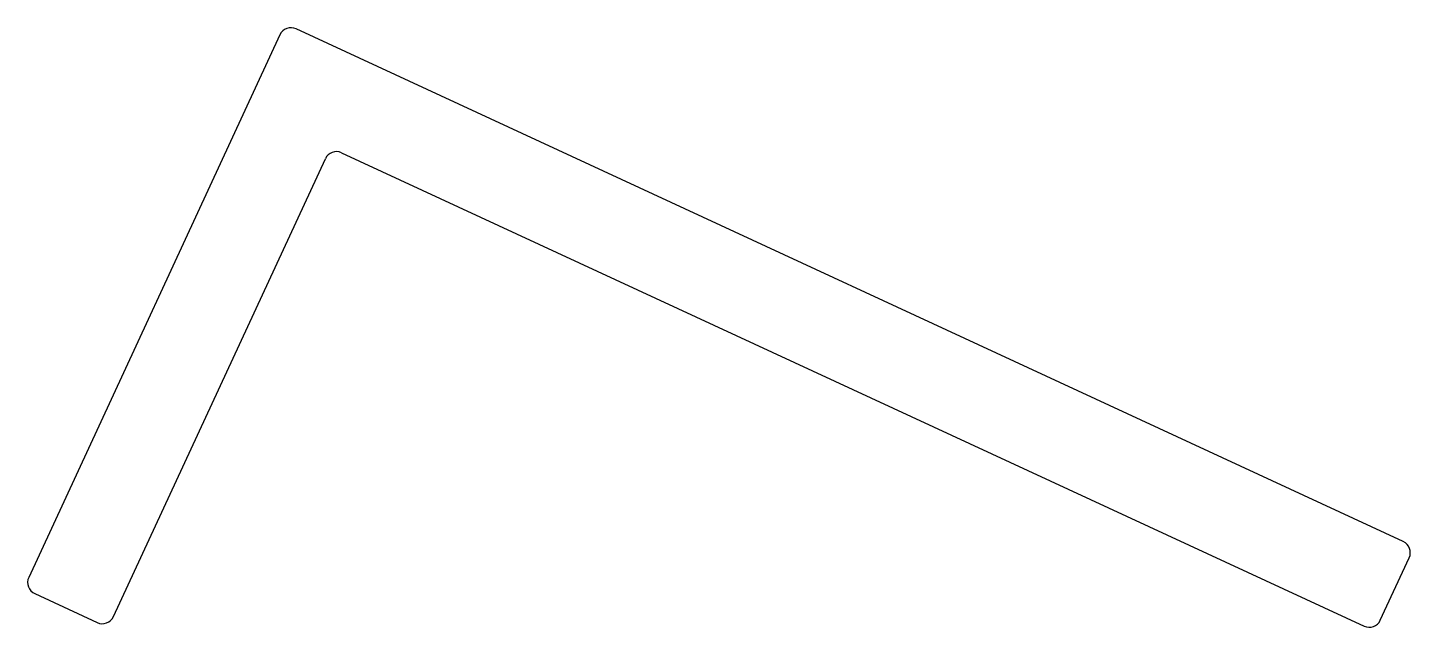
# Model space of a CAD drawing. Extents: x 6.5 to 34.7, y 2.3 to 14.5.
import ezdxf

# ---------------------------------------------------------------- set-up
doc = ezdxf.new("R2010")
doc.units = 0
doc.layers.get('0').update_dxf_attribs({"linetype": 'CONTINUOUS'})

msp = doc.modelspace()

# ---------------------------------------------------------------- linework, layer by layer
for p, q in [((34.59, 4.014), (11.994, 14.474)), ((11.662, 14.352), (6.537, 3.281)), ((12.923, 11.945), (33.79, 2.285)), ((8.266, 2.481), (12.591, 11.823)), ((34.122, 2.407), (34.712, 3.682)), ((6.659, 2.949), (7.934, 2.359))]:
    msp.add_line(p, q)
for centre, start, end in [((11.889, 14.247), 65.1586, 155.1586), ((12.818, 11.718), 65.1586, 155.1586), ((34.485, 3.787), 335.1586, 65.1586), ((6.764, 3.176), 155.1586, 245.1586), ((8.039, 2.586), 245.1586, 335.1586), ((33.895, 2.512), 245.1586, 335.1586)]:
    msp.add_arc(centre, 0.25, start, end)

doc.saveas('drawing.dxf')
